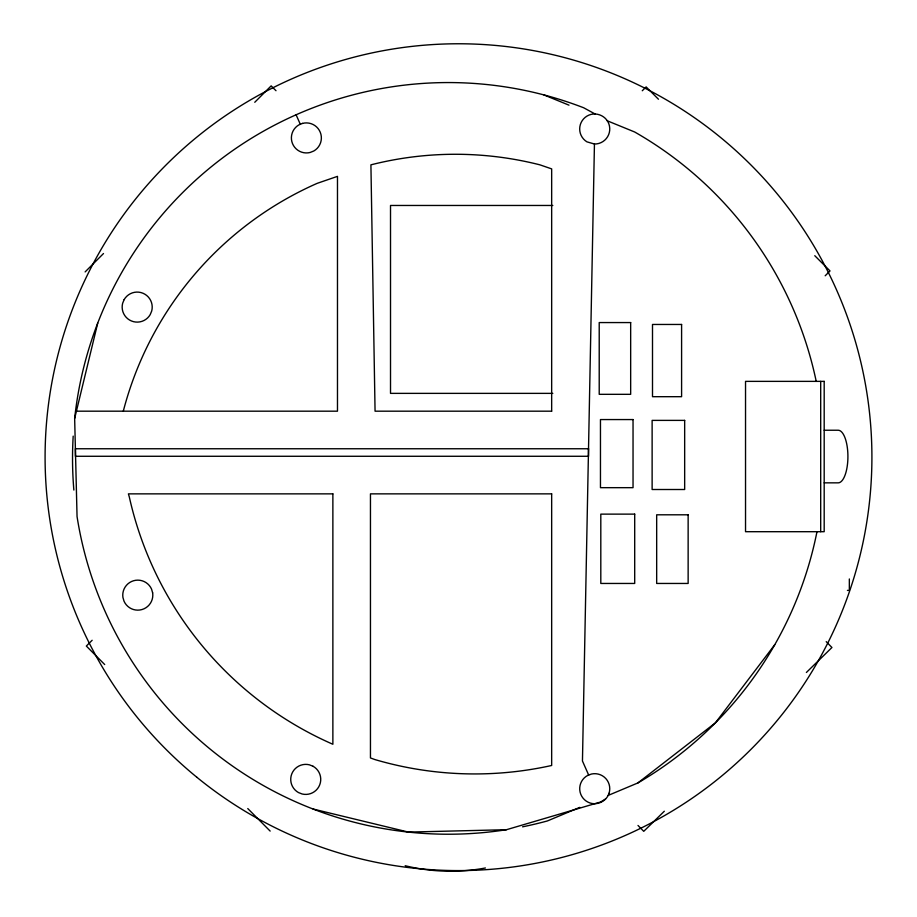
<?xml version="1.0" encoding="UTF-8"?>
<svg xmlns="http://www.w3.org/2000/svg" width="917" height="917" viewBox="0 0 917 917"><rect width="100%" height="100%" fill="white"/><g stroke="black" fill="none" stroke-linecap="round" stroke-linejoin="round"><path stroke-width="1.38" d="M594.445 144.015L586.96 141.86A15.039 15.039 0 0 1 591.11 114.384C597.575 112.825 604.647 115.92 607.891 121.72A15.039 15.039 0 0 1 594.445 144.015L582.455 761.018L588.668 775.048M605.552 798.994L600.624 801.997L506.493 829.702A375.832 375.832 0 0 1 77.051 516.535L74.655 418.45L97.729 323.093M774.762 644.697L715.42 722.825L637.877 782.946L608.005 795.486M85.132 271.902L103.506 253.528M254.754 102.28L271.157 85.877L275.994 90.714M642.267 90.76L646.13 86.897L658.452 99.231M825.185 275.776L830.023 270.939L814.777 255.694M92.147 640.272L86.336 646.049L104.698 664.538M664.321 811.224L643.734 831.329L638.003 825.46M806.375 672.482L831.937 647.505L826.206 641.648M579.796 807.361L547.426 820.933A375.832 375.832 0 0 1 522.552 826.825M506.493 829.702L408.42 832.097L313.052 809.023M552.802 205.465L390.516 205.465L390.516 393.37L552.802 393.37M76.409 411.183L337.479 411.183L337.479 176.362L317.156 183.354A343.13 343.13 0 0 0 123.291 411.183M824.188 430.233L838.149 430.233A26.306 9.766 -90 0 1 847.916 456.54A26.306 9.766 -90 0 1 838.149 482.846L824.188 482.846M847.423 590.399L849.337 590.399L849.337 578.959M543.838 94.887L568.976 105.157M607.192 120.769L634.667 131.991A375.832 375.832 0 0 1 816.222 381.403M595.018 113.949L583.659 107.759A375.832 375.832 0 0 0 74.655 418.45M247.762 808.553L270.16 831.089M296.099 114.785L300.317 124.299M820.692 381.369L820.692 531.7M816.967 531.745A375.832 375.832 0 0 1 637.877 782.946M73.864 490.056A375.832 375.832 0 0 1 73.188 436.125M485.414 867.975A189.166 189.166 0 0 1 405.188 865.717M124.162 299.584L122.66 303.218A15.039 15.039 0 0 0 150.205 314.623L151.706 311.001A15.039 15.039 0 0 0 124.162 299.584M609.048 793.285C606.641 800.965 597.792 805.527 590.147 803.028A15.039 15.039 0 0 1 587.843 775.346L591.534 774.017A15.039 15.039 0 0 1 609.048 793.285M302.518 123.394L298.896 124.884A15.039 15.039 0 0 0 310.187 152.463L313.82 150.984A15.039 15.039 0 0 0 302.518 123.394M630.667 322.566L599.214 322.566L599.214 394.321L630.667 394.321L630.667 322.566M681.595 324.458L652.503 324.458L652.503 396.694L681.595 396.694L681.595 324.458M824.188 381.369L745.532 381.369L745.532 531.7L824.188 531.7L824.188 381.369M551.667 411.183L375.064 411.183L370.915 164.842A343.13 343.13 0 0 1 539.918 164.842L551.667 168.888L551.667 411.183M633.039 419.562L600.463 419.562L600.463 487.672L633.039 487.672L633.039 419.562M684.667 420.387L652.125 420.387L652.125 489.506L684.667 489.506L684.667 420.387M588.519 448.757L75.4 448.757L75.4 456.276L588.519 456.276L588.519 448.757M332.871 493.862L128.403 493.862L129.308 496.957A353.905 353.905 0 0 0 332.871 744.26L332.871 493.862M551.667 493.862L370.457 493.862L370.457 757.946L374.847 759.551A353.905 353.905 0 0 0 551.667 765.477L551.667 493.862M634.702 514.128L600.807 514.128L600.807 583.453L634.702 583.453L634.702 514.128M688.14 514.804L656.675 514.804L656.675 583.453L688.14 583.453L688.14 514.804M313.006 766.234L309.35 764.801A15.039 15.039 0 0 0 298.461 792.552L302.106 793.984A15.039 15.039 0 0 0 313.006 766.234M152.646 592.863L151.546 589.092A15.039 15.039 0 0 0 122.924 597.426L124.024 601.197A15.039 15.039 0 0 0 152.646 592.863M196.96 777.352A413.418 413.418 0 0 0 866.542 523.596A413.418 413.418 0 0 0 311.986 70.598A413.418 413.418 0 0 0 196.96 777.352"/></g></svg>
